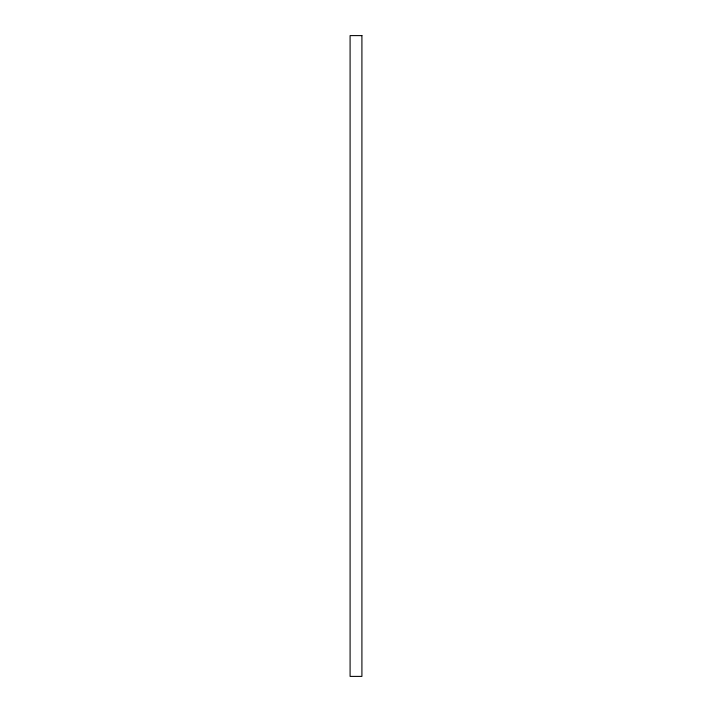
<?xml version="1.0" encoding="UTF-8"?>
<svg xmlns="http://www.w3.org/2000/svg" width="712" height="712" viewBox="0 0 712 712"><rect width="100%" height="100%" fill="white"/><g stroke="black" fill="none" stroke-linecap="round" stroke-linejoin="round"><path stroke-width="1.07" d="M361.91 35.6L350.09 35.6L350.09 676.4L361.91 676.4L361.91 35.6"/></g></svg>
